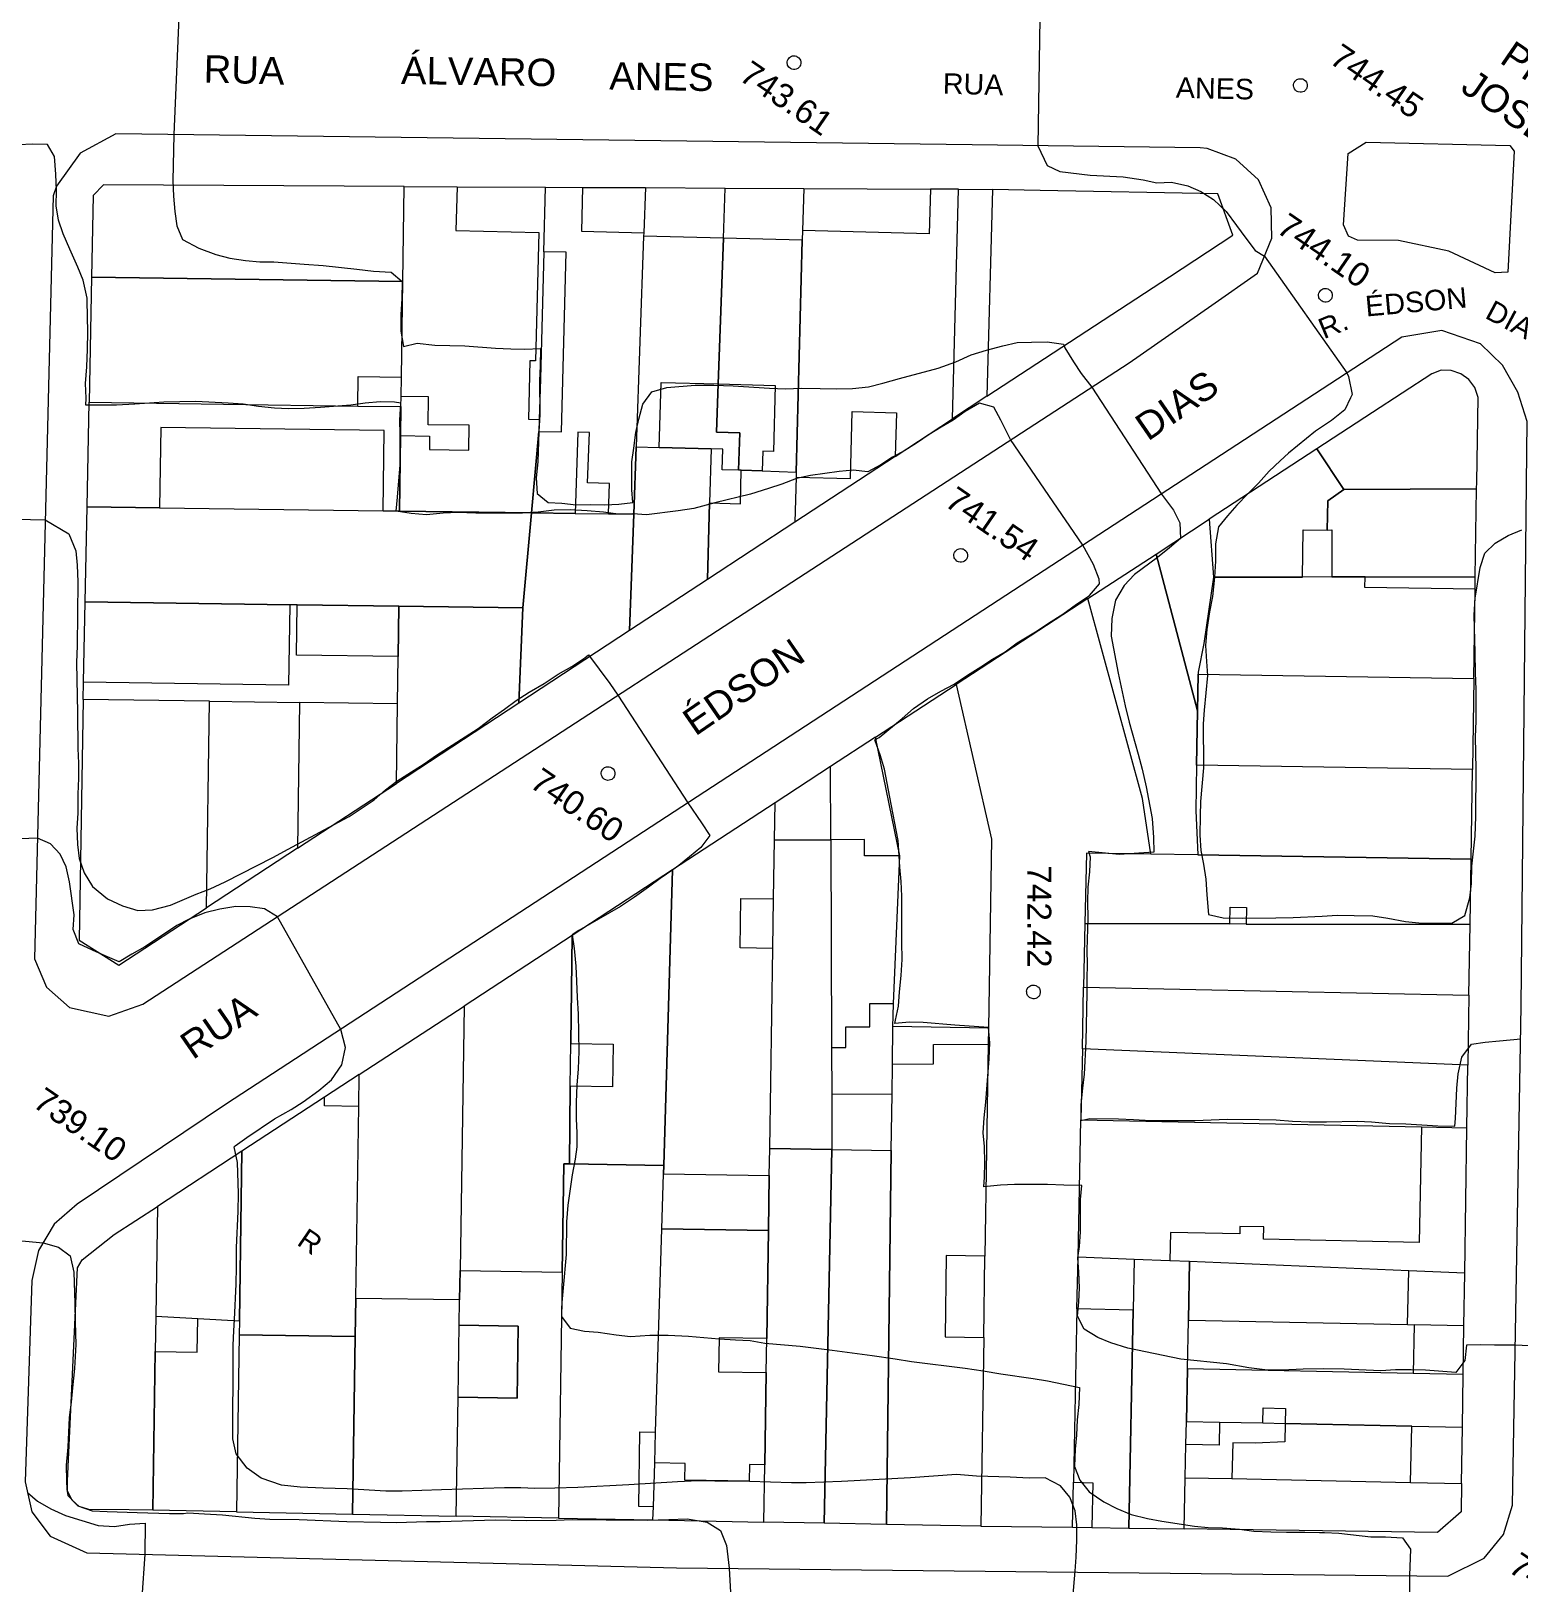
# Model space of a CAD drawing. Header units: metres. Extents: x 322294 to 7190115, y 7390841 to 10157759.
# Drawn here: x 323358 to 323466.7, y 7393478 to 7393591.3 of the extents above; entities that cross this region are included whole.
import ezdxf
from ezdxf.enums import TextEntityAlignment as Align

# ---------------------------------------------------------------- set-up
doc = ezdxf.new("R2010")
doc.units = ezdxf.units.M
doc.layers.get('0').update_dxf_attribs({"lineweight": 18})
for name, color, linetype, lineweight in [('100_SIST_VIARIO_MEIO_FIO', 1, 'Continuous', 18), ('106_PRACAS_PARQUES_TOP', 7, 'Continuous', 18), ('160_P_SIMP_ASF_TOP', 7, 'Continuous', 18), ('206_MURO_E_MURO_ARRIMO', 7, 'Continuous', 18), ('214_PROJ_BEIRAL_EDIF', 10, 'Continuous', 18), ('228_CONST_FUND_RUINA_E_TOP', 10, 'Continuous', 18), ('600_CURVA_MESTRA', 14, 'Continuous', 18), ('604_CURVA_INTERM', 7, 'Continuous', 18), ('606_PTO_COTADO', 7, 'Continuous', 18), ('608_PTO_COTADO_INTERVIA', 1, 'Continuous', 18)]:
    doc.layers.add(name, color=color, linetype=linetype, lineweight=lineweight)
doc.styles.add('Style-Arial', font='arial.ttf', dxfattribs={"height": 1.75})

# ---------------------------------------------------------------- blocks, each defined once
blk = doc.blocks.new('SP09')
at = {"color": 0, "linetype": 'Continuous'}
blk.add_lwpolyline([(-0.03, -0.51), (-0.14, -0.49), (-0.24, -0.46), (-0.31, -0.42), (-0.35, -0.39), (-0.42, -0.31), (-0.47, -0.24), (-0.51, -0.15), (-0.52, -0.09), (-0.52, 0.03), (-0.51, 0.11), (-0.48, 0.2), (-0.44, 0.27), (-0.4, 0.33), (-0.32, 0.39), (-0.23, 0.44), (-0.15, 0.48), (-0.1, 0.48), (-0.03, 0.48), (0.08, 0.48), (0.19, 0.44), (0.27, 0.4), (0.35, 0.32), (0.41, 0.23), (0.46, 0.11), (0.48, 0.03), (0.48, -0.03), (0.47, -0.08), (0.44, -0.21), (0.38, -0.3), (0.31, -0.38), (0.23, -0.44), (0.1, -0.49), (0.02, -0.51)], close=True, dxfattribs=at)
blk = doc.blocks.new('SP10')
at = {"color": 0, "linetype": 'Continuous'}
blk.add_lwpolyline([(-0.03, -0.51), (-0.14, -0.49), (-0.24, -0.46), (-0.31, -0.42), (-0.35, -0.39), (-0.42, -0.31), (-0.47, -0.24), (-0.51, -0.15), (-0.52, -0.09), (-0.52, 0.03), (-0.51, 0.11), (-0.48, 0.2), (-0.44, 0.27), (-0.4, 0.33), (-0.32, 0.39), (-0.23, 0.44), (-0.15, 0.48), (-0.1, 0.48), (-0.03, 0.48), (0.08, 0.48), (0.19, 0.44), (0.27, 0.4), (0.35, 0.32), (0.41, 0.23), (0.46, 0.11), (0.48, 0.03), (0.48, -0.03), (0.47, -0.08), (0.44, -0.21), (0.38, -0.3), (0.31, -0.38), (0.23, -0.44), (0.1, -0.49), (0.02, -0.51)], close=True, dxfattribs=at)

msp = doc.modelspace()

# ---------------------------------------------------------------- linework, layer by layer
at = {"layer": '100_SIST_VIARIO_MEIO_FIO'}
for points in [[(323426.759, 7393583.032), (323364.234, 7393583.837), (323361.615, 7393582.434), (323359.891, 7393580.016), (323359.648, 7393579.308), (323358.297, 7393523.597), (323359.17, 7393521.545), (323360.836, 7393520.059), (323363.725, 7393519.428), (323366.209, 7393520.305), (323438.219, 7393567.127), (323444.253, 7393571.34)], [(323443.4, 7393582.817), (323426.759, 7393583.032)], [(323444.253, 7393571.34), (323447.598, 7393573.676), (323448.646, 7393576.215), (323448.587, 7393578.447), (323447.665, 7393580.482), (323446.025, 7393582), (323443.925, 7393582.763), (323443.4, 7393582.817)], [(323467.219, 7393555.992), (323467.288, 7393562.846), (323466.616, 7393564.988), (323465.48, 7393566.942), (323463.87, 7393568.494), (323461.065, 7393569.469), (323458.136, 7393568.993), (323452.888, 7393565.569)], [(323452.888, 7393565.569), (323372.323, 7393513.011), (323361.398, 7393505.691)], [(323361.398, 7393505.691), (323359.731, 7393504.225), (323358.591, 7393502.299), (323358.105, 7393500.113), (323357.613, 7393485.419), (323358.087, 7393483.238), (323359.429, 7393481.453), (323362.125, 7393480.237), (323405.17, 7393479.15), (323461.486, 7393478.543), (323464.15, 7393479.847), (323465.553, 7393481.586), (323466.223, 7393483.718), (323466.859, 7393520.146), (323467.219, 7393555.992)]]:
    msp.add_lwpolyline(points, dxfattribs=at)
msp.add_lwpolyline([(323466.327, 7393582.569), (323465.869, 7393573.747), (323464.951, 7393573.684), (323461.561, 7393575.269), (323457.902, 7393576.051), (323454.907, 7393576.072), (323454.23, 7393576.358), (323453.873, 7393577.204), (323454.222, 7393582.394), (323455.529, 7393583.223), (323466.022, 7393582.986)], close=True, dxfattribs=at)
at = {"layer": '206_MURO_E_MURO_ARRIMO'}
for p, q in [((323389.145, 7393579.979), (323395.615, 7393579.946)), ((323398.317, 7393579.932), (323402.899, 7393579.908)), ((323402.899, 7393579.908), (323408.725, 7393579.878)), ((323408.725, 7393579.878), (323414.458, 7393579.848)), ((323414.458, 7393579.848), (323423.713, 7393579.8)), ((323421.146, 7393560.287), (323413.815, 7393555.483)), ((323463.486, 7393550.595), (323463.5, 7393551.505)), ((323435.197, 7393549.903), (323425.582, 7393543.622)), ((323361.849, 7393542.539), (323361.874, 7393543.795)), ((323419.705, 7393539.784), (323416.426, 7393537.642)), ((323416.426, 7393537.642), (323412.366, 7393534.989)), ((323382.011, 7393515.16), (323379.472, 7393513.502)), ((323462.728, 7393500.662), (323462.889, 7393511.261)), ((323462.67, 7393496.814), (323462.728, 7393500.662)), ((323462.616, 7393493.253), (323462.67, 7393496.814)), ((323462.495, 7393485.306), (323462.557, 7393489.419)), ((323403.451, 7393482.642), (323411.557, 7393482.486)), ((323427.39, 7393482.196), (323434.083, 7393482.103)), ((323434.083, 7393482.103), (323435.497, 7393482.083))]:
    msp.add_line(p, q, dxfattribs=at)
for points in [[(323402.899, 7393579.908), (323402.781, 7393576.612)], [(323408.594, 7393576.219), (323408.725, 7393579.878)], [(323414.458, 7393579.848), (323414.377, 7393576.787)], [(323395.491, 7393575.231), (323395.247, 7393565.959), (323395.141, 7393562.991)], [(323385.051, 7393563.922), (323385.061, 7393564.656)], [(323416.445, 7393532.303), (323416.426, 7393537.642)], [(323420.939, 7393515.921), (323420.975, 7393518.654)], [(323427.95, 7393518.547), (323427.932, 7393517.372)], [(323434.413, 7393498.048), (323434.491, 7393501.835)], [(323462.728, 7393500.662), (323458.636, 7393500.832)], [(323462.67, 7393496.814), (323459.046, 7393496.889)], [(323447.995, 7393489.721), (323449.616, 7393489.687)], [(323403.48, 7393483.604), (323403.577, 7393486.802)], [(323434.083, 7393482.103), (323434.151, 7393485.385)]]:
    msp.add_lwpolyline(points, dxfattribs=at)
at = {"layer": '214_PROJ_BEIRAL_EDIF'}
for points in [[(323362.46, 7393573.367), (323385.177, 7393573.053), (323385.273, 7393579.999), (323363.334, 7393580.113), (323362.578, 7393579.339)], [(323385.021, 7393561.804), (323387.146, 7393561.775), (323387.132, 7393560.787), (323390.011, 7393560.747), (323390.036, 7393562.563), (323387.032, 7393562.604), (323387.06, 7393564.629), (323385.061, 7393564.656), (323385.08, 7393566.073), (323385.177, 7393573.053), (323385.273, 7393579.999), (323389.145, 7393579.979), (323389.061, 7393576.786), (323395.113, 7393576.627), (323394.866, 7393567.254), (323394.471, 7393567.265), (323394.358, 7393563.012), (323395.141, 7393562.991), (323395.11, 7393562.117), (323394.576, 7393556.166), (323384.945, 7393556.299)], [(323394.576, 7393556.166), (323395.11, 7393562.117), (323396.778, 7393562.073), (323397.124, 7393575.188), (323395.491, 7393575.231), (323395.615, 7393579.946), (323398.317, 7393579.932), (323398.233, 7393576.732), (323402.781, 7393576.612), (323402.773, 7393576.372), (323402.224, 7393560.978), (323402.049, 7393556.063), (323400.209, 7393556.089), (323400.288, 7393558.299), (323398.679, 7393558.357), (323398.81, 7393562.026), (323397.978, 7393562.055), (323397.767, 7393556.122)], [(323413.911, 7393559.135), (323413.902, 7393558.77), (323417.866, 7393558.666), (323417.995, 7393563.561), (323421.23, 7393563.475), (323421.146, 7393560.287), (323425.321, 7393563.024), (323425.763, 7393579.789), (323423.713, 7393579.8), (323423.627, 7393576.543), (323414.377, 7393576.787), (323414.358, 7393576.067)], [(323425.321, 7393563.024), (323425.763, 7393579.789), (323428.238, 7393579.777), (323427.84, 7393564.675)], [(323402.773, 7393576.372), (323402.224, 7393560.978), (323403.917, 7393560.934), (323404.043, 7393565.689), (323408.215, 7393565.579), (323408.594, 7393576.219)], [(323413.911, 7393559.135), (323414.358, 7393576.067), (323408.594, 7393576.219), (323408.215, 7393565.579), (323412.372, 7393565.469), (323412.244, 7393560.64), (323411.465, 7393560.66), (323411.427, 7393559.224)], [(323385.08, 7393566.073), (323385.177, 7393573.053), (323362.46, 7393573.367), (323362.279, 7393564.236), (323381.89, 7393563.965), (323381.919, 7393566.117)], [(323407.69, 7393560.834), (323403.917, 7393560.934), (323404.043, 7393565.689), (323408.215, 7393565.579), (323408.09, 7393562.069), (323409.786, 7393562.008), (323409.689, 7393559.286), (323408.512, 7393559.317), (323408.551, 7393560.811)], [(323411.427, 7393559.224), (323409.903, 7393559.278), (323409.689, 7393559.286), (323409.786, 7393562.008), (323408.09, 7393562.069), (323408.215, 7393565.579), (323412.372, 7393565.469), (323412.244, 7393560.64), (323411.465, 7393560.66)], [(323367.431, 7393556.541), (323362.128, 7393556.614), (323362.279, 7393564.236), (323381.89, 7393563.965), (323385.051, 7393563.922), (323385.021, 7393561.804), (323384.945, 7393556.299), (323383.744, 7393556.316), (323383.825, 7393562.172), (323367.512, 7393562.397)], [(323367.431, 7393556.541), (323383.744, 7393556.316), (323383.825, 7393562.172), (323367.512, 7393562.397)], [(323403.917, 7393560.934), (323407.69, 7393560.834), (323407.586, 7393556.886), (323407.439, 7393551.304), (323401.747, 7393547.573), (323402.049, 7393556.063), (323402.224, 7393560.978)], [(323450.886, 7393551.479), (323450.939, 7393554.917), (323452.681, 7393554.891), (323452.738, 7393557.05), (323453.888, 7393557.872), (323451.927, 7393560.832), (323444.072, 7393555.701), (323444.389, 7393551.465)], [(323413.911, 7393559.135), (323413.902, 7393558.77), (323413.815, 7393555.483), (323407.439, 7393551.304), (323407.586, 7393556.886), (323409.838, 7393556.827), (323409.903, 7393559.278), (323411.427, 7393559.224)], [(323453.015, 7393551.483), (323455.45, 7393551.488), (323463.5, 7393551.505), (323463.598, 7393557.927), (323453.888, 7393557.872), (323452.738, 7393557.05), (323452.681, 7393554.891), (323453.02, 7393554.919)], [(323377.479, 7393549.452), (323376.925, 7393549.459), (323361.99, 7393549.665), (323362.128, 7393556.614), (323367.431, 7393556.541), (323383.744, 7393556.316), (323384.945, 7393556.299), (323394.576, 7393556.166), (323393.954, 7393549.224), (323384.893, 7393549.349)], [(323397.767, 7393556.122), (323400.209, 7393556.089), (323402.049, 7393556.063), (323401.747, 7393547.573), (323393.662, 7393542.275), (323393.954, 7393549.224), (323394.576, 7393556.166)], [(323443.251, 7393544.381), (323443.209, 7393541.702), (323440.185, 7393553.161), (323444.072, 7393555.701), (323444.389, 7393551.465), (323443.665, 7393546.626), (323443.254, 7393544.529)], [(323435.197, 7393549.903), (323440.185, 7393553.161), (323443.209, 7393541.702), (323443.147, 7393537.747), (323443.094, 7393534.442), (323443.24, 7393531.201), (323439.795, 7393531.254), (323439.201, 7393535.311)], [(323444.389, 7393551.465), (323443.665, 7393546.626), (323443.254, 7393544.529), (323443.251, 7393544.381), (323463.387, 7393544.071), (323463.486, 7393550.595), (323455.439, 7393550.719), (323455.45, 7393551.488), (323453.015, 7393551.483), (323450.886, 7393551.479)], [(323376.925, 7393549.459), (323376.844, 7393543.589), (323361.874, 7393543.795), (323361.99, 7393549.665)], [(323384.893, 7393549.349), (323384.843, 7393545.673), (323377.428, 7393545.776), (323377.479, 7393549.452)], [(323384.843, 7393545.673), (323384.893, 7393549.349), (323393.954, 7393549.224), (323393.662, 7393542.275), (323384.715, 7393536.411), (323384.795, 7393542.222)], [(323443.209, 7393541.702), (323443.251, 7393544.381), (323463.387, 7393544.071), (323463.286, 7393537.437), (323443.147, 7393537.747)], [(323421.023, 7393520.347), (323421.474, 7393531.122), (323419.705, 7393539.784), (323425.582, 7393543.622), (323428.162, 7393532.339), (323427.95, 7393518.547), (323420.975, 7393518.654), (323420.985, 7393519.455)], [(323370.863, 7393527.333), (323371.072, 7393542.411), (323361.849, 7393542.539), (323361.548, 7393524.98), (323364.453, 7393523.132)], [(323370.863, 7393527.333), (323371.072, 7393542.411), (323377.649, 7393542.321), (323377.503, 7393531.684)], [(323384.715, 7393536.411), (323384.795, 7393542.222), (323377.649, 7393542.321), (323377.503, 7393531.684)], [(323443.24, 7393531.201), (323463.187, 7393530.893), (323463.286, 7393537.437), (323443.147, 7393537.747), (323443.094, 7393534.442)], [(323412.203, 7393524.361), (323409.823, 7393524.398), (323409.879, 7393528.016), (323412.258, 7393527.979), (323412.325, 7393532.289), (323412.366, 7393534.989), (323404.889, 7393530.105), (323404.235, 7393508.524), (323404.216, 7393507.9), (323411.947, 7393507.781), (323411.977, 7393509.753)], [(323412.203, 7393524.361), (323412.258, 7393527.979), (323412.325, 7393532.289), (323416.445, 7393532.303), (323416.497, 7393517.132), (323416.509, 7393513.701), (323416.523, 7393509.683), (323411.977, 7393509.753)], [(323421.023, 7393520.347), (323421.474, 7393531.122), (323418.892, 7393531.113), (323418.888, 7393532.311), (323416.445, 7393532.303), (323416.497, 7393517.132), (323417.534, 7393517.136), (323417.529, 7393518.636), (323419.289, 7393518.642), (323419.284, 7393520.341)], [(323446.778, 7393526.146), (323463.114, 7393526.104), (323463.187, 7393530.893), (323443.24, 7393531.201), (323439.795, 7393531.254), (323435.102, 7393531.326), (323434.996, 7393526.176), (323445.585, 7393526.149), (323445.604, 7393527.37), (323446.797, 7393527.351)], [(323397.456, 7393517.417), (323400.543, 7393517.369), (323400.495, 7393514.261), (323397.417, 7393514.308), (323397.346, 7393508.63), (323404.235, 7393508.524), (323404.889, 7393530.105), (323397.555, 7393525.314)], [(323446.778, 7393526.146), (323445.585, 7393526.149), (323434.996, 7393526.176), (323434.9, 7393521.544), (323463.036, 7393520.962), (323463.114, 7393526.104)], [(323397.346, 7393508.63), (323397.417, 7393514.308), (323397.456, 7393517.417), (323397.555, 7393525.314), (323389.66, 7393520.157), (323389.363, 7393500.853), (323396.827, 7393500.738), (323396.949, 7393508.636)], [(323434.9, 7393521.544), (323463.036, 7393520.962), (323462.959, 7393515.834), (323434.806, 7393517.039)], [(323381.975, 7393512.823), (323382.011, 7393515.16), (323389.66, 7393520.157), (323389.363, 7393500.853), (323389.33, 7393498.701), (323381.759, 7393498.817)], [(323427.602, 7393495.965), (323427.39, 7393482.196), (323424.457, 7393482.237), (323420.501, 7393482.313), (323420.857, 7393509.616), (323420.91, 7393513.716), (323420.939, 7393515.921), (323423.931, 7393515.931), (323423.926, 7393517.358), (323427.932, 7393517.372), (323427.693, 7393501.908), (323424.868, 7393501.951), (323424.777, 7393496.009)], [(323459.564, 7393511.33), (323462.889, 7393511.261), (323462.959, 7393515.834), (323434.806, 7393517.039), (323434.699, 7393511.845)], [(323416.523, 7393509.683), (323420.857, 7393509.616), (323420.91, 7393513.716), (323416.509, 7393513.701)], [(323459.564, 7393511.33), (323459.389, 7393502.899), (323448.034, 7393503.134), (323448.053, 7393504.034), (323446.307, 7393504.07), (323446.296, 7393503.53), (323441.233, 7393503.635), (323441.19, 7393501.557), (323438.596, 7393501.665), (323434.491, 7393501.835), (323434.699, 7393511.845)], [(323370.21, 7393497.347), (323373.25, 7393497.168), (323373.441, 7393509.562), (323367.266, 7393505.529), (323367.143, 7393497.528)], [(323411.622, 7393486.665), (323411.726, 7393493.407), (323411.764, 7393495.879), (323411.885, 7393503.764), (323411.947, 7393507.781), (323411.977, 7393509.753), (323416.523, 7393509.683), (323415.958, 7393482.401), (323411.557, 7393482.486)], [(323415.958, 7393482.401), (323416.523, 7393509.683), (323420.857, 7393509.616), (323420.501, 7393482.313)], [(323403.48, 7393483.604), (323402.418, 7393483.621), (323402.502, 7393489.06), (323403.645, 7393489.042), (323404.095, 7393503.884), (323404.216, 7393507.9), (323404.235, 7393508.524), (323397.346, 7393508.63), (323396.949, 7393508.636), (323396.827, 7393500.738), (323396.55, 7393482.775), (323403.451, 7393482.642)], [(323404.216, 7393507.9), (323411.947, 7393507.781), (323411.885, 7393503.764), (323404.095, 7393503.884)], [(323367.103, 7393494.931), (323366.925, 7393483.347), (323365.206, 7393483.38), (323362.248, 7393483.399), (323361.561, 7393483.613), (323361.012, 7393484.099), (323360.704, 7393484.765), (323360.691, 7393485.5), (323361.424, 7393501.049), (323361.782, 7393501.623), (323364.114, 7393503.47), (323367.266, 7393505.529), (323367.143, 7393497.528)], [(323411.726, 7393493.407), (323411.622, 7393486.665), (323410.502, 7393486.682), (323410.483, 7393485.463), (323405.788, 7393485.535), (323405.807, 7393486.768), (323403.577, 7393486.802), (323403.645, 7393489.042), (323404.095, 7393503.884), (323411.885, 7393503.764), (323411.764, 7393495.879), (323408.287, 7393495.933), (323408.248, 7393493.46)], [(323427.602, 7393495.965), (323427.693, 7393501.908), (323424.868, 7393501.951), (323424.777, 7393496.009)], [(323438.519, 7393497.963), (323438.189, 7393482.045), (323442.236, 7393481.989), (323442.313, 7393485.724), (323442.364, 7393488.157), (323442.399, 7393489.837), (323442.478, 7393493.67), (323442.552, 7393497.23), (323442.64, 7393501.497), (323441.19, 7393501.557), (323438.596, 7393501.665)], [(323442.64, 7393501.497), (323442.552, 7393497.23), (323458.554, 7393496.899), (323458.636, 7393500.832)], [(323389.22, 7393491.598), (323393.533, 7393491.532), (323393.614, 7393496.789), (323389.301, 7393496.856), (323389.33, 7393498.701), (323389.363, 7393500.853), (323396.827, 7393500.738), (323396.55, 7393482.775), (323389.087, 7393482.919)], [(323389.22, 7393491.598), (323389.301, 7393496.856), (323389.33, 7393498.701), (323381.759, 7393498.817), (323381.716, 7393496.031), (323381.516, 7393483.065), (323389.087, 7393482.919)], [(323434.151, 7393485.385), (323435.564, 7393485.356), (323435.497, 7393482.083), (323438.189, 7393482.045), (323438.519, 7393497.963), (323434.413, 7393498.048)], [(323367.103, 7393494.931), (323370.172, 7393494.884), (323370.21, 7393497.347), (323373.25, 7393497.168), (323373.234, 7393496.162), (323373.035, 7393483.229), (323366.925, 7393483.347)], [(323389.22, 7393491.598), (323389.301, 7393496.856), (323393.614, 7393496.789), (323393.533, 7393491.532)], [(323458.554, 7393496.899), (323459.046, 7393496.889), (323458.972, 7393493.328), (323442.478, 7393493.67), (323442.552, 7393497.23)], [(323373.035, 7393483.229), (323381.516, 7393483.065), (323381.716, 7393496.031), (323373.234, 7393496.162)], [(323458.972, 7393493.328), (323442.478, 7393493.67), (323442.399, 7393489.837), (323444.823, 7393489.786), (323447.995, 7393489.721), (323448.018, 7393490.815), (323449.639, 7393490.782), (323449.616, 7393489.687), (323458.864, 7393489.496), (323462.557, 7393489.419), (323462.616, 7393493.253)], [(323442.364, 7393488.157), (323442.399, 7393489.837), (323444.823, 7393489.786), (323444.789, 7393488.107)], [(323449.616, 7393489.687), (323449.588, 7393488.334), (323447.434, 7393488.244), (323445.787, 7393488.278), (323445.732, 7393485.653), (323458.779, 7393485.383), (323458.864, 7393489.496)], [(323445.732, 7393485.653), (323458.779, 7393485.383), (323462.495, 7393485.306), (323462.463, 7393483.22), (323460.743, 7393481.731), (323442.236, 7393481.989), (323442.313, 7393485.724)]]:
    msp.add_lwpolyline(points, close=True, dxfattribs=at)
for points in [[(323428.238, 7393579.777), (323427.84, 7393564.675), (323441.162, 7393573.406)], [(323431.729, 7393579.71), (323428.238, 7393579.777)], [(323441.162, 7393573.406), (323445.785, 7393576.435), (323444.702, 7393579.464), (323431.729, 7393579.71)], [(323463.605, 7393558.407), (323463.699, 7393564.594), (323463.463, 7393565.306), (323463.029, 7393565.895), (323462.434, 7393566.327), (323461.735, 7393566.564), (323460.997, 7393566.581), (323460.324, 7393566.317), (323455.998, 7393563.491)], [(323455.998, 7393563.491), (323451.927, 7393560.832)], [(323451.927, 7393560.832), (323453.888, 7393557.872), (323463.598, 7393557.927), (323463.605, 7393558.407)]]:
    msp.add_lwpolyline(points, dxfattribs=at)
at = {"layer": '228_CONST_FUND_RUINA_E_TOP'}
msp.add_lwpolyline([(323381.975, 7393512.823), (323379.462, 7393512.862), (323379.472, 7393513.502), (323373.441, 7393509.562), (323373.25, 7393497.168), (323373.234, 7393496.162), (323381.716, 7393496.031), (323381.759, 7393498.817)], close=True, dxfattribs=at)
at = {"layer": '600_CURVA_MESTRA', "elevation": 740}
msp.add_lwpolyline([(323433.454, 7393469.299), (323434.274, 7393478.899), (323434.36, 7393479.911), (323434.411, 7393481.166), (323434.402, 7393482.271), (323434.287, 7393483.295), (323433.902, 7393484.308), (323433.215, 7393485.128), (323432.102, 7393485.707), (323430.921, 7393485.677), (323429.547, 7393485.761), (323427.079, 7393485.832), (323425.614, 7393485.947), (323422.262, 7393485.722), (323417.219, 7393485.444), (323414.634, 7393485.345), (323413.569, 7393485.348), (323410.499, 7393485.443), (323407.958, 7393485.47), (323406.747, 7393485.505), (323405.234, 7393485.422), (323401.685, 7393485.195), (323397.977, 7393485.012), (323396.276, 7393484.947), (323394.831, 7393484.946), (323393.816, 7393484.987), (323392.605, 7393484.983), (323388.013, 7393484.845), (323385.141, 7393484.735), (323383.956, 7393484.745), (323381.123, 7393484.904), (323379.363, 7393484.948), (323377.701, 7393485.023), (323376.331, 7393485.172), (323374.847, 7393485.687), (323373.832, 7393486.409), (323373.021, 7393487.468), (323372.784, 7393488.56), (323372.764, 7393490.452), (323372.807, 7393492.81), (323372.81, 7393495.39), (323372.846, 7393496.444), (323372.904, 7393497.284), (323373.008, 7393499.864), (323373.04, 7393501.119), (323373.047, 7393502.538), (323373.164, 7393505.158), (323373.179, 7393506.474), (323373.123, 7393508.745), (323372.861, 7393509.872), (323372.942, 7393509.947), (323373.799, 7393510.561), (323375.808, 7393511.921), (323377.03, 7393512.596), (323377.918, 7393513.163), (323379.058, 7393513.992), (323379.985, 7393514.769), (323380.738, 7393515.868), (323381.003, 7393517.141), (323380.652, 7393518.444), (323376.033, 7393526.671), (323375.086, 7393527.255), (323374.036, 7393527.411), (323372.987, 7393527.417), (323371.828, 7393527.231), (323370.728, 7393526.954), (323369.576, 7393526.509), (323368.686, 7393526.027), (323367.78, 7393525.437), (323366.345, 7393524.481), (323365.405, 7393523.95), (323364.465, 7393523.387), (323363.461, 7393523.832), (323362.524, 7393524.232), (323361.526, 7393524.706), (323361.11, 7393525.743), (323361.199, 7393526.813), (323360.846, 7393529.223), (323360.596, 7393530.322), (323360.16, 7393531.24), (323359.467, 7393532.007), (323358.511, 7393532.412), (323348.925, 7393532.059)], dxfattribs=at)
at = {"layer": '604_CURVA_INTERM', "flags": 128}
for points, elevation in [([(323368.876, 7393593.488), (323368.471, 7393583.783), (323368.434, 7393582.645), (323368.393, 7393580.428), (323368.433, 7393579.286), (323368.531, 7393578.171), (323368.693, 7393577.127), (323369.087, 7393576.113), (323370.28, 7393575.496), (323371.529, 7393575.027), (323372.547, 7393574.761), (323373.695, 7393574.587), (323374.741, 7393574.502), (323375.762, 7393574.484), (323377.976, 7393574.333), (323379.377, 7393574.221), (323381.83, 7393573.951), (323383.054, 7393573.822), (323384.329, 7393573.74), (323385.13, 7393573.047), (323385.103, 7393571.822), (323385.05, 7393570.631), (323385.033, 7393569.434), (323385.234, 7393568.319), (323386.237, 7393568.556), (323387.521, 7393568.416), (323389.726, 7393568.351), (323391.942, 7393568.201), (323393.082, 7393568.139), (323394.108, 7393568.125), (323395.235, 7393568.175), (323395.225, 7393566.878), (323395.171, 7393565.839), (323395.189, 7393563.356), (323395.121, 7393562.113), (323395.037, 7393559.895), (323394.915, 7393558.715), (323394.989, 7393557.581), (323395.79, 7393556.917), (323396.798, 7393556.863), (323397.846, 7393556.759), (323398.857, 7393556.781), (323399.931, 7393556.759), (323400.967, 7393556.796), (323401.972, 7393556.925), (323401.909, 7393557.838), (323401.914, 7393559.901), (323402.066, 7393560.894), (323402.202, 7393562.034), (323402.411, 7393563.012), (323402.721, 7393564.095), (323403.37, 7393564.996), (323404.464, 7393565.318), (323406.542, 7393565.482), (323407.892, 7393565.479), (323409.297, 7393565.429), (323411.969, 7393565.274), (323413.14, 7393565.212), (323414.301, 7393565.272), (323415.665, 7393565.233), (323416.889, 7393565.22), (323418.032, 7393565.249), (323419.193, 7393565.364), (323420.24, 7393565.63), (323421.443, 7393565.984), (323424.28, 7393566.73), (323425.566, 7393567.192), (323426.699, 7393567.701), (323427.804, 7393568.038), (323429.007, 7393568.359), (323430.05, 7393568.607), (323431.099, 7393568.638), (323432.237, 7393568.64), (323433.424, 7393568.476), (323433.537, 7393568.213), (323434.156, 7393567.185), (323434.719, 7393566.351), (323435.487, 7393565.35), (323440.576, 7393557.537), (323441.467, 7393556.362), (323441.934, 7393555.432), (323441.973, 7393554.301), (323441.161, 7393553.606), (323440.304, 7393552.903), (323438.607, 7393551.672), (323437.865, 7393550.867), (323437.232, 7393549.803), (323436.954, 7393548.455), (323436.902, 7393547.162), (323437.427, 7393544.462), (323437.936, 7393542.066), (323438.223, 7393540.881), (323438.876, 7393538.554), (323439.174, 7393537.455), (323439.464, 7393536.165), (323439.894, 7393533.843), (323440.01, 7393532.463), (323440.03, 7393531.403), (323439.659, 7393531.365), (323437.505, 7393531.229), (323435.257, 7393531.452), (323435.373, 7393531.04), (323435.335, 7393529.968), (323435.197, 7393528.844), (323435.187, 7393527.755), (323435.2, 7393526.571), (323435.135, 7393524.229), (323435.161, 7393523.184), (323435.124, 7393522.167), (323435.125, 7393521.13), (323435.063, 7393517.56), (323434.931, 7393515.184), (323434.813, 7393514.17), (323434.694, 7393512.946), (323434.686, 7393511.8), (323435.342, 7393511.956), (323437.44, 7393511.924), (323438.55, 7393511.878), (323439.796, 7393511.794), (323443.052, 7393511.811), (323445.386, 7393511.901), (323447.721, 7393511.881), (323448.95, 7393511.849), (323450.153, 7393511.762), (323451.395, 7393511.712), (323452.645, 7393511.711), (323454.894, 7393511.749), (323455.926, 7393511.693), (323457.226, 7393511.58), (323458.419, 7393511.552), (323460.771, 7393511.403), (323462.016, 7393511.38), (323462.058, 7393511.937), (323462.142, 7393514.166), (323462.245, 7393515.213), (323462.504, 7393516.436), (323463.21, 7393517.381), (323464.215, 7393517.514), (323465.267, 7393517.608), (323466.818, 7393517.767)], 743), ([(323431.713, 7393592.266), (323431.566, 7393582.97), (323432.241, 7393581.527), (323433.164, 7393581.089), (323435.371, 7393580.831), (323437.782, 7393580.693), (323439.25, 7393580.488), (323440.254, 7393580.261), (323441.32, 7393580.304), (323442.512, 7393580.031), (323443.448, 7393579.637), (323444.382, 7393579.04), (323445.305, 7393578.173), (323446.052, 7393577.134), (323446.734, 7393576.221), (323447.431, 7393575.326), (323448.105, 7393574.904), (323454.13, 7393566.379), (323454.247, 7393566.12), (323454.514, 7393564.811), (323454.394, 7393564.563)], 744), ([(323477.476, 7393494.84), (323466.445, 7393495.392), (323464.896, 7393495.395), (323463.876, 7393495.417), (323462.849, 7393495.408), (323462.734, 7393494.27), (323462.072, 7393493.408), (323459.866, 7393493.584), (323458.814, 7393493.604), (323457.678, 7393493.591), (323456.596, 7393493.516), (323453.93, 7393493.647), (323452.445, 7393493.678), (323450.918, 7393493.653), (323449.372, 7393493.585), (323448.137, 7393493.588), (323446.974, 7393493.737), (323445.338, 7393494.047), (323441.995, 7393494.369), (323438.134, 7393495.192), (323436.878, 7393495.579), (323435.935, 7393495.969), (323434.949, 7393496.577), (323434.46, 7393497.508), (323434.539, 7393498.57), (323434.592, 7393499.597), (323434.552, 7393500.717), (323434.471, 7393501.778), (323434.593, 7393502.591), (323434.665, 7393503.676), (323434.679, 7393504.899), (323434.669, 7393506.034), (323434.761, 7393507.053), (323433.448, 7393507.092), (323432.264, 7393507.129), (323431.192, 7393507.14), (323429.853, 7393507.123), (323428.818, 7393507.09), (323427.604, 7393506.97), (323427.649, 7393507.654), (323427.678, 7393508.725), (323427.656, 7393509.894), (323427.569, 7393510.895), (323427.639, 7393511.994), (323427.759, 7393513.137), (323427.992, 7393516.303), (323428.053, 7393517.473), (323427.965, 7393518.598), (323425.502, 7393518.771), (323423.184, 7393518.961), (323422.174, 7393518.979), (323421.106, 7393518.883), (323421.17, 7393519.12), (323421.391, 7393520.158), (323421.46, 7393521.194), (323421.566, 7393522.4), (323421.643, 7393523.559), (323421.613, 7393524.814), (323421.628, 7393527.146), (323421.614, 7393528.182), (323421.572, 7393529.245), (323421.47, 7393530.306), (323421.441, 7393531.133), (323421.354, 7393532.252), (323420.75, 7393535.403), (323420.347, 7393537.452), (323420.064, 7393538.431), (323419.662, 7393539.584), (323419.961, 7393539.769), (323421.639, 7393541.155), (323422.481, 7393541.875), (323423.504, 7393542.583), (323424.477, 7393543.136), (323425.449, 7393543.648), (323426.411, 7393544.317), (323427.397, 7393544.928), (323428.244, 7393545.475), (323429.169, 7393546.015), (323430.055, 7393546.665), (323431.396, 7393547.489), (323432.342, 7393548.113), (323433.375, 7393548.763), (323434.377, 7393549.491), (323435.325, 7393550.12), (323436.067, 7393550.987), (323436.041, 7393551.336), (323435.62, 7393552.385), (323434.852, 7393553.803), (323429.554, 7393561.532), (323428.865, 7393562.935), (323428.341, 7393563.873), (323427.285, 7393564.173), (323426.249, 7393563.575), (323425.384, 7393562.936), (323424.485, 7393562.421), (323423.618, 7393561.893), (323422.698, 7393561.256), (323421.842, 7393560.71), (323420.948, 7393560.228), (323420.088, 7393559.681), (323419.148, 7393559.156), (323418.082, 7393559.273), (323417.057, 7393559.189), (323414.955, 7393558.903), (323413.922, 7393558.666), (323412.867, 7393558.27), (323411.884, 7393557.938), (323410.567, 7393557.539), (323407.974, 7393556.905), (323406.443, 7393556.48), (323405.292, 7393556.312), (323402.992, 7393556.033), (323401.975, 7393556.085), (323400.908, 7393556.061), (323399.83, 7393556.218), (323398.644, 7393556.311), (323397.4, 7393556.383), (323396.248, 7393556.353), (323395.062, 7393556.22), (323393.922, 7393556.146), (323392.818, 7393556.136), (323390.511, 7393556.153), (323389.212, 7393556.188), (323388.135, 7393556.137), (323386.906, 7393556.032), (323385.803, 7393556.129), (323384.701, 7393556.282), (323384.803, 7393557.313), (323384.993, 7393559.679), (323384.985, 7393561.931), (323384.974, 7393562.945), (323385.052, 7393564.185), (323384.582, 7393564.245), (323383.538, 7393564.278), (323382.446, 7393564.185), (323381.396, 7393564.018), (323379.174, 7393563.856), (323377.99, 7393563.773), (323376.843, 7393563.762), (323375.823, 7393563.802), (323374.648, 7393563.932), (323373.518, 7393564.113), (323372.428, 7393564.182), (323370.073, 7393564.291), (323367.725, 7393564.258), (323365.621, 7393564.101), (323364.28, 7393564.027), (323363.242, 7393564.019), (323362.041, 7393564.038), (323362.053, 7393564.539), (323362.008, 7393565.622), (323362.115, 7393566.839), (323362.168, 7393568.117), (323362.188, 7393569.351), (323362.126, 7393571.65), (323362.137, 7393571.835), (323361.838, 7393573.157), (323361.45, 7393574.103), (323360.867, 7393575.41), (323360.389, 7393576.534), (323360.054, 7393577.535), (323359.882, 7393578.587), (323359.905, 7393579.709), (323359.859, 7393580.895), (323359.74, 7393582.185), (323359.238, 7393583.071), (323358.163, 7393583.075), (323357.131, 7393583.039)], 742), ([(323454.394, 7393564.563), (323453.975, 7393563.698), (323452.99, 7393562.915), (323451.831, 7393562.121), (323449.868, 7393560.528), (323449.242, 7393559.96), (323448.441, 7393559.198), (323447.676, 7393558.328), (323446.882, 7393557.545), (323446.093, 7393556.722), (323445.416, 7393555.953), (323444.755, 7393555.136), (323444.523, 7393553.899), (323444.522, 7393552.629), (323444.445, 7393551.478), (323444.301, 7393550.071), (323444.087, 7393548.931), (323443.892, 7393547.65), (323443.801, 7393546.478), (323443.867, 7393545.32), (323443.956, 7393544.289), (323443.691, 7393541.764), (323443.637, 7393540.753), (323443.627, 7393539.741), (323443.66, 7393538.731), (323443.643, 7393537.56), (323443.438, 7393535.099), (323443.406, 7393534.043), (323443.395, 7393532.639), (323443.462, 7393531.51), (323443.644, 7393530.505), (323443.812, 7393529.415), (323443.89, 7393528.269), (323444.014, 7393526.847), (323445.094, 7393526.588), (323446.482, 7393526.574), (323448.925, 7393526.606), (323450.197, 7393526.623), (323452.314, 7393526.716), (323453.408, 7393526.793), (323454.65, 7393526.78), (323456.009, 7393526.733), (323457.115, 7393526.575), (323458.393, 7393526.325), (323459.612, 7393526.207), (323461.787, 7393526.202), (323462.733, 7393526.778), (323463.093, 7393528.049), (323463.214, 7393529.112), (323463.247, 7393530.38), (323463.479, 7393532.563), (323463.536, 7393534.006), (323463.571, 7393537.478), (323463.518, 7393539.798), (323463.558, 7393540.983), (323463.571, 7393542.245), (323463.558, 7393543.28), (323463.514, 7393544.479), (323463.495, 7393545.978), (323463.42, 7393548.697), (323463.5, 7393549.943), (323463.854, 7393552.187), (323464.198, 7393553.23), (323464.946, 7393553.96), (323465.891, 7393554.509), (323466.891, 7393554.922)], 744), ([(323349.42, 7393555.876), (323359.074, 7393555.659), (323360.794, 7393554.646), (323361.316, 7393553.39), (323361.398, 7393552.338), (323361.451, 7393551.131), (323361.396, 7393546.465), (323361.358, 7393545.232), (323361.435, 7393541.558), (323361.461, 7393538.965), (323361.507, 7393537.885), (323361.506, 7393536.791), (323361.452, 7393535.632), (323361.45, 7393534.239), (323361.377, 7393533.154), (323361.438, 7393531.959), (323361.555, 7393530.934), (323361.908, 7393529.89), (323362.526, 7393528.89), (323363.624, 7393527.989), (323364.723, 7393527.465), (323365.847, 7393527.128), (323366.918, 7393527.177), (323368.219, 7393527.532), (323370.107, 7393528.318), (323371.11, 7393528.724), (323372.214, 7393529.218), (323375.699, 7393530.998), (323376.818, 7393531.617), (323380.131, 7393533.4), (323381.27, 7393534.008), (323383.088, 7393535.219), (323383.933, 7393535.942), (323384.759, 7393536.568), (323385.812, 7393537.268), (323386.74, 7393537.853), (323387.563, 7393538.436), (323390.697, 7393540.418), (323391.718, 7393541.194), (323392.62, 7393541.827), (323393.472, 7393542.474), (323394.411, 7393543.073), (323395.507, 7393543.712), (323396.537, 7393544.38), (323397.536, 7393544.96), (323398.471, 7393545.569), (323398.749, 7393545.794), (323400.298, 7393543.707), (323400.887, 7393542.853), (323406.01, 7393534.987), (323407.008, 7393533.533), (323407.611, 7393532.609), (323406.941, 7393531.741), (323406.126, 7393531.041), (323405.341, 7393530.417), (323404.912, 7393530.107), (323403.982, 7393529.481), (323403.123, 7393528.834), (323402.094, 7393528.108), (323401.078, 7393527.426), (323398.043, 7393525.665), (323397.545, 7393525.369), (323397.694, 7393524.367), (323397.819, 7393523.076), (323397.878, 7393521.965), (323397.916, 7393520.776), (323397.985, 7393519.565), (323398.017, 7393518.2), (323398.027, 7393516.836), (323397.979, 7393515.585), (323397.894, 7393514.39), (323397.837, 7393513.145), (323397.836, 7393511.927), (323397.881, 7393510.911), (323397.882, 7393509.872), (323397.771, 7393508.97), (323397.549, 7393507.828), (323397.24, 7393505.63), (323397.149, 7393504.399), (323397.124, 7393502.017), (323396.892, 7393499.577), (323396.809, 7393498.505), (323396.775, 7393497.496), (323397.408, 7393496.645), (323398.452, 7393496.421), (323399.46, 7393496.339), (323400.768, 7393496.154), (323401.812, 7393496.03), (323403.215, 7393496.123), (323404.561, 7393496.121), (323406.055, 7393496.066), (323408.289, 7393495.854), (323409.479, 7393495.781), (323410.56, 7393495.737), (323411.609, 7393495.54), (323414.204, 7393495.315), (323416.538, 7393495.044), (323419.46, 7393494.648), (323421.142, 7393494.4), (323422.321, 7393494.197), (323426.259, 7393493.711), (323427.572, 7393493.527), (323428.844, 7393493.318), (323431.226, 7393492.97), (323432.273, 7393492.802), (323434.606, 7393492.303), (323434.553, 7393491.077), (323434.429, 7393489.95), (323434.376, 7393488.838), (323434.293, 7393487.797), (323434.226, 7393486.551), (323434.626, 7393485.541), (323435.308, 7393484.695), (323436.378, 7393483.958), (323437.323, 7393483.464), (323438.364, 7393483.032), (323439.559, 7393482.739), (323440.605, 7393482.543), (323442.987, 7393482.184), (323443.999, 7393482.09), (323445.044, 7393482.051), (323446.291, 7393481.974), (323447.322, 7393481.809), (323448.577, 7393481.759), (323449.701, 7393481.745), (323451.061, 7393481.751), (323452.117, 7393481.715), (323452.481, 7393481.717), (323453.544, 7393481.679), (323455.865, 7393481.404), (323456.93, 7393481.417), (323458.189, 7393481.338), (323458.759, 7393480.507), (323458.688, 7393478.573), (323458.596, 7393468.546)], 741), ([(323348.34, 7393503.858), (323358.917, 7393502.881), (323360.035, 7393502.561), (323360.905, 7393501.91), (323361.167, 7393500.727), (323361.247, 7393498.464), (323361.259, 7393497.08), (323361.301, 7393495.438), (323361.205, 7393493.705), (323361.058, 7393492.288), (323360.971, 7393491.249), (323360.832, 7393490.111), (323360.717, 7393487.955), (323360.609, 7393486.641), (323360.617, 7393485.487), (323360.658, 7393484.883), (323360.729, 7393484.416), (323361.459, 7393483.674), (323362.494, 7393483.312), (323363.608, 7393483.261), (323365.796, 7393483.194), (323368.143, 7393483.097), (323369.166, 7393483.11), (323369.493, 7393483.156), (323370.717, 7393483.091), (323372.011, 7393483), (323374.369, 7393482.765), (323375.481, 7393482.698), (323377.617, 7393482.678), (323381.096, 7393482.537), (323383.552, 7393482.472), (323384.722, 7393482.457), (323386.915, 7393482.519), (323387.915, 7393482.524), (323391.943, 7393482.65), (323394.21, 7393482.589), (323396.375, 7393482.63), (323397.551, 7393482.668), (323400.038, 7393482.656), (323403.026, 7393482.615), (323404.599, 7393482.683), (323405.956, 7393482.718), (323407.419, 7393482.483), (323408.384, 7393481.866), (323408.832, 7393480.775), (323409.005, 7393479.109), (323409.517, 7393469.806)], 739), ([(323357.78, 7393484.649), (323358.518, 7393484.002), (323359.484, 7393483.444), (323360.562, 7393482.962), (323362.944, 7393482.242), (323364.145, 7393482.163), (323365.23, 7393482.333), (323366.378, 7393482.408), (323366.338, 7393480.13), (323365.697, 7393470.653)], 738)]:
    msp.add_lwpolyline(points, dxfattribs=dict(at, elevation=elevation))

# ---------------------------------------------------------------- block references
at = {"layer": '606_PTO_COTADO', "rotation": 325.5688295630279}
for p in [(323413.775, 7393589.03, 743.615), (323425.951, 7393553.05, 741.54), (323400.203, 7393537.128, 740.605), (323431.262, 7393521.183, 742.42)]:
    msp.add_blockref('SP09', p, dxfattribs=at)
at = {"layer": '608_PTO_COTADO_INTERVIA', "rotation": 325.5688295630279}
for p in [(323450.758, 7393587.363, 744.45), (323452.579, 7393572.044, 744.105)]:
    msp.add_blockref('SP10', p, dxfattribs=at)

# ---------------------------------------------------------------- texts
at = {"layer": '106_PRACAS_PARQUES_TOP', "style": 'Style-Arial'}
for s, p in [('PRAÇA', (323465.19, 7393589.085)), ('JOSÉ', (323462.328, 7393587.003))]:
    msp.add_text(s, height=2, rotation=325.56883, dxfattribs=at).set_placement(p)
at = {"layer": '160_P_SIMP_ASF_TOP', "style": 'Style-Arial'}
for s, height, rotation, p in [('ÁLVARO', 2, 359.11165, (323385.059, 7393588.481)), ('RUA', 2, 358.47003, (323370.652, 7393588.589)), ('ANES', 2, 359.11165, (323400.265, 7393588.077)), ('RUA', 1.5, 358.47003, (323424.621, 7393587.52)), ('ANES', 1.5, 358.65332, (323441.636, 7393587.224))]:
    msp.add_text(s, height=height, rotation=rotation, dxfattribs=at).set_placement(p, align=Align.MIDDLE_LEFT)
for s, height, rotation, p in [('ÉDSON', 1.5, 5.15642, (323455.534, 7393570.496)), ('DIAS', 1.5, 331.93168, (323464.127, 7393570.432)), ('R.', 1.5, 22.48041, (323452.441, 7393568.831)), ('DIAS', 2, 34.56883, (323439.589, 7393561.354)), ('ÉDSON', 2, 34.56883, (323406.543, 7393539.818)), ('RUA', 2, 34.56883, (323369.851, 7393516.197))]:
    msp.add_text(s, height=height, rotation=rotation, dxfattribs=at).set_placement(p)
at = {"layer": '228_CONST_FUND_RUINA_E_TOP', "style": 'Style-Arial'}
msp.add_text('R', height=1.5, rotation=325.56883, dxfattribs=at).set_placement((323377.375, 7393502.776))
at = {"layer": '606_PTO_COTADO', "style": 'Style-Arial'}
for s, rotation, p in [('743.61', 325.56883, (323413.219, 7393586.448, 743.615)), ('741.54', 325.56883, (323428.226, 7393555.355, 741.54)), ('740.60', 325.56883, (323397.927, 7393534.823, 740.605)), ('742.42', 270.08962, (323431.667, 7393526.706, 742.42))]:
    msp.add_text(s, height=1.75, rotation=rotation, dxfattribs=at).set_placement(p, align=Align.MIDDLE_CENTER)
at = {"layer": '608_PTO_COTADO_INTERVIA', "style": 'Style-Arial'}
for s, p in [('744.45', (323456.319, 7393587.689, 744.45)), ('744.10', (323452.451, 7393575.324, 744.105)), ('739.10', (323361.641, 7393511.489, 739.1)), ('741.65', (323469.383, 7393477.545, 741.655))]:
    msp.add_text(s, height=1.75, rotation=325.56883, dxfattribs=at).set_placement(p, align=Align.MIDDLE_CENTER)

doc.saveas('drawing.dxf')
